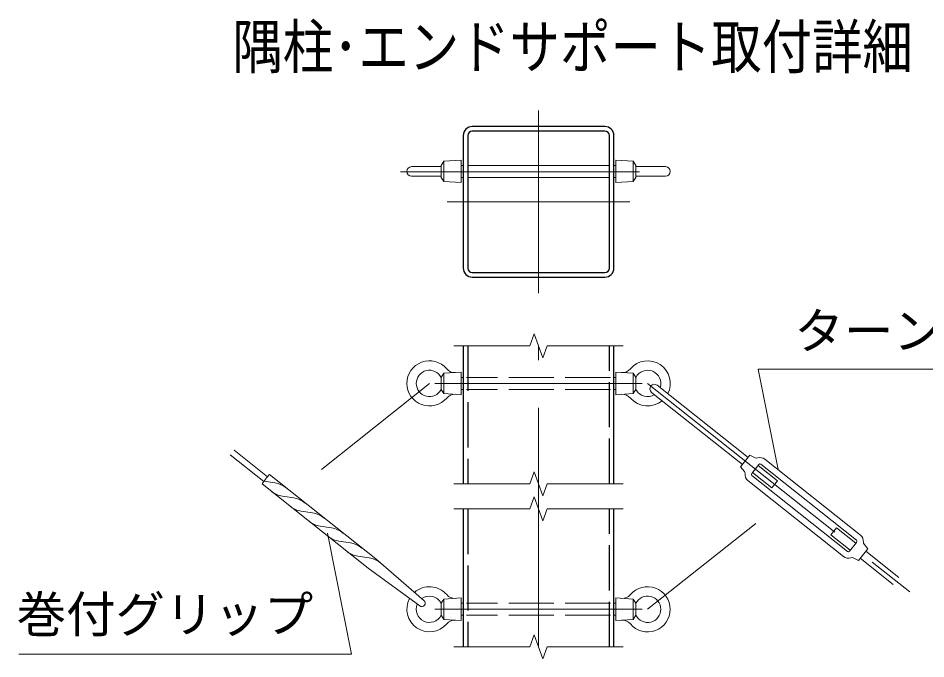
# Model space of a CAD drawing. Units: millimetres, scale not verified. Extents: x -16800 to 16800, y -11880 to 11880.
# Drawn here: x 9541 to 14360, y -6119 to -2714 of the extents above; entities that cross this region are included whole.
import ezdxf
from ezdxf.enums import TextEntityAlignment as Align

# ---------------------------------------------------------------- set-up
doc = ezdxf.new("R2010")
doc.units = ezdxf.units.MM
doc.header["$LTSCALE"] = 40
doc.linetypes.add('DASHED', pattern=[7.5, 6, -1.5])
doc.linetypes.add('USER1', pattern=[50.8, 31.75, -6.35, 6.35, -6.35])
for name, color, linetype, lineweight in [('0-0_D-TTL-TXT', 7, 'Continuous', 13), ('0-1_D-STR1', 1, 'Continuous', 25), ('0-2_D-BMK', 2, 'USER1', 13), ('0-3_D-STR3', 3, 'Continuous', 13), ('0-5_D-STR-DIM', 7, 'Continuous', 13), ('0-6_D-STR-TXT', 7, 'Continuous', 13)]:
    doc.layers.add(name, color=color, linetype=linetype, lineweight=lineweight)
doc.styles.add('ＭＳ ゴシック', font='')
doc.styles.get('ＭＳ ゴシック').set_extended_font_data('MS Gothic')

msp = doc.modelspace()

# ---------------------------------------------------------------- linework, layer by layer
at = {"layer": '0-1_D-STR1'}
for p, q in [((12655.9, -3290.4), (11951.9, -3290.4)), ((12655.9, -3314.4), (11951.9, -3314.4)), ((11903.9, -3338.4), (11903.9, -4042.4)), ((11927.9, -3338.4), (11927.9, -4042.4)), ((12679.9, -4042.4), (12679.9, -3338.4)), ((12703.9, -4042.4), (12703.9, -3338.4)), ((11951.9, -4066.4), (12655.9, -4066.4)), ((11951.9, -4090.4), (12655.9, -4090.4)), ((11903.9, -4455.11), (11903.9, -5188.44)), ((12703.9, -5188.44), (12703.9, -4455.11)), ((11903.9, -5321.78), (11903.9, -6055.11)), ((12703.9, -6055.11), (12703.9, -5321.78))]:
    msp.add_line(p, q, dxfattribs=at)
at = {"layer": '0-1_D-STR1', "linetype": 'DASHED'}
for p, q in [((11927.9, -4455.11), (11927.9, -5188.44)), ((12679.9, -5188.44), (12679.9, -4455.11)), ((11927.9, -5321.78), (11927.9, -6055.11)), ((12679.9, -6055.11), (12679.9, -5321.78))]:
    msp.add_line(p, q, dxfattribs=at)
at = {"layer": '0-1_D-STR1'}
for centre, radius, start, end in [((11951.9, -3338.4), 48, 90, 180), ((11951.9, -3338.4), 24, 90, 180), ((12655.9, -3338.4), 48, 0, 90), ((12655.9, -3338.4), 24, 0, 90), ((11951.9, -4042.4), 48, 180, 270), ((11951.9, -4042.4), 24, 180, 270), ((12655.9, -4042.4), 24, 270, 0), ((12655.9, -4042.4), 48, 270, 0)]:
    msp.add_arc(centre, radius, start, end, dxfattribs=at)
at = {"layer": '0-2_D-BMK'}
for p, q in [((12303.9, -3204.9), (12303.9, -4175.89)), ((11570.35, -3530.4), (13037.45, -3530.4)), ((11818.41, -3690.4), (12789.4, -3690.4)), ((12303.9, -6055.11), (12303.9, -4455.11)), ((11724.77, -4655.11), (11150.93, -5111.71)), ((11753.9, -4655.11), (12853.9, -4655.11)), ((12883.03, -4655.11), (14392.23, -5855.95)), ((12883.03, -5855.11), (13457.04, -5398.72)), ((11753.9, -5855.11), (12853.9, -5855.11))]:
    msp.add_line(p, q, dxfattribs=at)
at = {"layer": '0-3_D-STR3'}
for p, q in [((11892.77, -3468.55), (11892.77, -3588.55)), ((12715.03, -3468.55), (12715.03, -3588.55)), ((11787.03, -3503.55), (11629.77, -3503.55)), ((11787.03, -3496.55), (11787.03, -3560.55)), ((11800.77, -3474.55), (11800.77, -3582.55)), ((11903.9, -3496.55), (11892.77, -3496.55)), ((11927.9, -3496.55), (12679.9, -3496.55)), ((12703.9, -3496.55), (12715.03, -3496.55)), ((12807.03, -3474.55), (12807.03, -3582.55)), ((12820.77, -3496.55), (12820.77, -3560.55)), ((12820.77, -3503.55), (12978.03, -3503.55)), ((11787.03, -3553.55), (11629.77, -3553.55)), ((11800.77, -3582.55), (11787.03, -3560.55)), ((11903.9, -3560.55), (11892.77, -3560.55)), ((11927.9, -3560.55), (12679.9, -3560.55)), ((12703.9, -3560.55), (12715.03, -3560.55)), ((12807.03, -3582.55), (12820.77, -3560.55)), ((12820.77, -3553.55), (12978.03, -3553.55)), ((11892.77, -3588.55), (11800.77, -3582.55)), ((12715.03, -3588.55), (12807.03, -3582.55)), ((11800.77, -4601.11), (11787.03, -4623.11)), ((11787.03, -4623.11), (11787.03, -4687.11)), ((11892.77, -4595.11), (11800.77, -4601.11)), ((11800.77, -4709.11), (11800.77, -4601.11)), ((11892.77, -4595.11), (11892.77, -4715.11)), ((11892.77, -4623.11), (11903.9, -4623.11)), ((12703.9, -4623.11), (12715.03, -4623.11)), ((12715.03, -4595.11), (12715.03, -4715.11)), ((12807.03, -4601.11), (12807.03, -4709.11)), ((12820.77, -4623.11), (12820.77, -4687.11)), ((12933.97, -4664.97), (13415.99, -5048.5)), ((11800.77, -4709.11), (11787.03, -4687.11)), ((11892.77, -4715.11), (11800.77, -4709.11)), ((11892.77, -4687.11), (11903.9, -4687.11)), ((12703.9, -4687.11), (12715.03, -4687.11)), ((12715.03, -4715.11), (12807.03, -4709.11)), ((12807.03, -4709.11), (12820.77, -4687.11)), ((12904.08, -4702.53), (13386.1, -5086.06)), ((10687.24, -5009.11), (10865.27, -5150.77)), ((10667.31, -5034.15), (10845.34, -5175.81)), ((13376.14, -5098.58), (13425.95, -5035.98)), ((13425.95, -5035.98), (13454.53, -5050.18)), ((13505.35, -5058.26), (14012.42, -5461.73)), ((13376.14, -5098.58), (13396.39, -5123.25)), ((13435.58, -5133.1), (13472.94, -5086.15)), ((13469.2, -5090.84), (13572.49, -5173.03)), ((13484.18, -5084.87), (13991.25, -5488.33)), ((11439.52, -5587.24), (10876.11, -5138.95)), ((13436.86, -5144.34), (13943.93, -5547.8)), ((11399.67, -5637.32), (10836.27, -5189.03)), ((10904.27, -5183.61), (10846.34, -5174.94)), ((13415.69, -5170.95), (13922.76, -5574.41)), ((11004.43, -5263.31), (10944.09, -5254.28)), ((11104.59, -5343), (11044.25, -5333.98)), ((11204.75, -5422.7), (11144.41, -5413.67)), ((13855.61, -5459.64), (13885.5, -5422.08)), ((13885.5, -5422.08), (13988.79, -5504.27)), ((13855.61, -5459.64), (13958.91, -5541.83)), ((11304.91, -5502.39), (11244.57, -5493.37)), ((13955.17, -5546.53), (13992.53, -5499.57)), ((11405.08, -5582.09), (11344.73, -5573.06)), ((11439.52, -5587.24), (11695.29, -5808.65)), ((14002.15, -5596.69), (13973.57, -5582.5)), ((14012.12, -5584.17), (14187.24, -5723.51)), ((14042, -5546.61), (14217.12, -5685.95)), ((11399.67, -5637.32), (11672.88, -5836.82)), ((11800.77, -5801.11), (11787.03, -5823.11)), ((11787.03, -5823.11), (11787.03, -5887.11)), ((11892.77, -5795.11), (11800.77, -5801.11)), ((11800.77, -5909.11), (11800.77, -5801.11)), ((11892.77, -5795.11), (11892.77, -5915.11)), ((11892.77, -5823.11), (11903.9, -5823.11)), ((12703.9, -5823.11), (12715.03, -5823.11)), ((12715.03, -5795.11), (12715.03, -5915.11)), ((12715.03, -5795.11), (12807.03, -5801.11)), ((12807.03, -5801.11), (12807.03, -5909.11)), ((12807.03, -5801.11), (12820.77, -5823.11)), ((12820.77, -5823.11), (12820.77, -5887.11)), ((11800.77, -5909.11), (11787.03, -5887.11)), ((11892.77, -5915.11), (11800.77, -5909.11)), ((11892.77, -5887.11), (11903.9, -5887.11)), ((12703.9, -5887.11), (12715.03, -5887.11)), ((12715.03, -5915.11), (12807.03, -5909.11)), ((12807.03, -5909.11), (12820.77, -5887.11))]:
    msp.add_line(p, q, dxfattribs=at)
at = {"layer": '0-3_D-STR3', "linetype": 'DASHED'}
for p, q in [((12685.9, -4623.11), (11921.9, -4623.11)), ((12685.9, -4687.11), (11921.9, -4687.11)), ((12685.9, -5823.11), (11921.9, -5823.11)), ((12685.9, -5887.11), (11921.9, -5887.11))]:
    msp.add_line(p, q, dxfattribs=at)
at = {"layer": '0-3_D-STR3'}
for points in [[(11892.77, -3468.55), (11800.77, -3474.55), (11787.03, -3496.55)], [(12715.03, -3468.55), (12807.03, -3474.55), (12820.77, -3496.55)], [(12715.03, -4595.11), (12807.03, -4601.11), (12820.77, -4623.11)], [(13439.32, -5128.4), (13542.61, -5210.59), (13572.49, -5173.03)], [(14002.15, -5596.69), (14051.96, -5534.09), (14031.71, -5509.43)]]:
    msp.add_lwpolyline(points, dxfattribs=at)
for centre, radius, start, end in [((11629.77, -3528.55), 25, 90, 270), ((12978.03, -3528.55), 25, 270, 90), ((11724.77, -4655.11), 120, 40.33299, 319.66701), ((11858.94, -4541.2), 56, 220.33299, 273.7314), ((12748.87, -4541.2), 56, 266.2686, 319.66701), ((12883.03, -4655.11), 120, 333.02839, 139.66701), ((11724.77, -4655.11), 70, 27.20289, 332.79711), ((12883.03, -4655.11), 70, 341.54247, 152.79711), ((12919.03, -4683.75), 24, 51.49143, 231.49143), ((11858.94, -4769.02), 56, 86.2686, 139.66701), ((12748.87, -4769.02), 56, 40.33299, 93.7314), ((12883.03, -4655.11), 70, 207.20289, 301.44039), ((12883.03, -4655.11), 120, 220.33299, 309.95447), ((13461.65, -5035.85), 16, 243.59068, 287.61032), ((13479.2, -5091.13), 42, 51.49143, 107.61032), ((13479.2, -5091.13), 8, 51.49143, 141.49143), ((11209.23, -5444.9), 452.29, 137.43473, 145.54859), ((13384.03, -5133.4), 16, 355.37255, 39.39218), ((13441.84, -5138.08), 42, 175.37255, 231.49143), ((13441.84, -5138.08), 8, 141.49143, 231.49143), ((10886.51, -5302.29), 120, 49.121, 81.49181), ((10961.84, -5135.6), 120, 231.49173, 261.49182), ((10986.68, -5381.98), 120, 49.121, 81.49181), ((11062, -5215.3), 120, 231.49173, 261.49182), ((11086.83, -5461.68), 120, 49.11991, 81.49181), ((11162.16, -5294.99), 120, 231.49054, 261.49036), ((11187, -5541.38), 120, 49.12006, 81.49181), ((11262.32, -5374.69), 120, 231.49173, 261.49182), ((13986.27, -5494.59), 8, 321.49143, 51.49143), ((13986.27, -5494.59), 42, 355.37255, 51.49143), ((11287.16, -5621.07), 120, 49.121, 81.49181), ((14044.08, -5499.27), 16, 175.37255, 219.39218), ((11362.49, -5454.38), 120, 231.49173, 261.49182), ((11387.32, -5700.77), 120, 49.11991, 81.49037), ((13948.91, -5541.54), 42, 231.49143, 287.61032), ((13948.91, -5541.54), 8, 231.49143, 321.49143), ((13966.46, -5596.83), 16, 63.59068, 107.61032), ((11724.77, -5855.11), 120, 40.33299, 131.53741), ((11858.94, -5741.2), 56, 220.33299, 273.7314), ((12748.87, -5741.2), 56, 266.2686, 319.66701), ((12883.03, -5855.11), 120, 220.33299, 139.66701), ((11724.77, -5855.11), 120, 151.44538, 319.66701), ((11724.77, -5855.11), 70, 156.93654, 332.79711), ((11684.08, -5822.73), 18, 231.48971, 51.48971), ((11724.77, -5855.11), 70, 27.20289, 126.04626), ((12883.03, -5855.11), 70, 207.20289, 152.79711), ((11858.94, -5969.02), 56, 86.2686, 139.66701), ((12748.87, -5969.02), 56, 40.33299, 93.7314)]:
    msp.add_arc(centre, radius, start, end, dxfattribs=at)
at = {"layer": '0-5_D-STR-DIM'}
for p, q in [((12280.82, -4391.68), (12257.73, -4455.11)), ((12326.99, -4518.54), (12280.82, -4391.68)), ((11853.9, -4455.11), (12257.73, -4455.11)), ((12350.08, -4455.11), (12326.99, -4518.54)), ((12350.08, -4455.11), (12753.9, -4455.11)), ((12280.82, -5125.01), (12257.73, -5188.44)), ((12326.99, -5251.87), (12280.82, -5125.01)), ((11853.9, -5188.44), (12257.73, -5188.44)), ((12350.08, -5188.44), (12326.99, -5251.87)), ((12350.08, -5188.44), (12753.9, -5188.44)), ((12280.82, -5258.35), (12257.73, -5321.78)), ((12326.99, -5385.21), (12280.82, -5258.35)), ((11853.9, -5321.78), (12257.73, -5321.78)), ((12350.08, -5321.78), (12326.99, -5385.21)), ((12350.08, -5321.78), (12753.9, -5321.78)), ((12280.82, -5991.68), (12257.73, -6055.11)), ((12326.99, -6118.54), (12280.82, -5991.68)), ((11853.9, -6055.11), (12257.73, -6055.11)), ((12350.08, -6055.11), (12326.99, -6118.54)), ((12350.08, -6055.11), (12753.9, -6055.11))]:
    msp.add_line(p, q, dxfattribs=at)
at = {"layer": '0-6_D-STR-TXT'}
for points in [[(15470.39, -4579.5), (13469.74, -4579.5), (13575.2, -5112.19)], [(9544.17, -6093.46), (11310.3, -6093.46), (11184.14, -5450.93)]]:
    msp.add_lwpolyline(points, dxfattribs=at)

# ---------------------------------------------------------------- texts
at = {"layer": '0-0_D-TTL-TXT', "style": 'ＭＳ ゴシック', "width": 0.85}
msp.add_text('隅柱･エンドサポート取付詳細', height=230.8, dxfattribs=at).set_placement((10678.52, -3050.99), align=Align.BOTTOM_LEFT)
at = {"layer": '0-6_D-STR-TXT', "style": 'ＭＳ ゴシック'}
for s, p in [('ターンバックル', (13662.27, -4529.67)), ('巻付グリップ', (9533, -6035.5))]:
    msp.add_text(s, height=192.4, dxfattribs=at).set_placement(p, align=Align.BOTTOM_LEFT)

doc.saveas('drawing.dxf')
